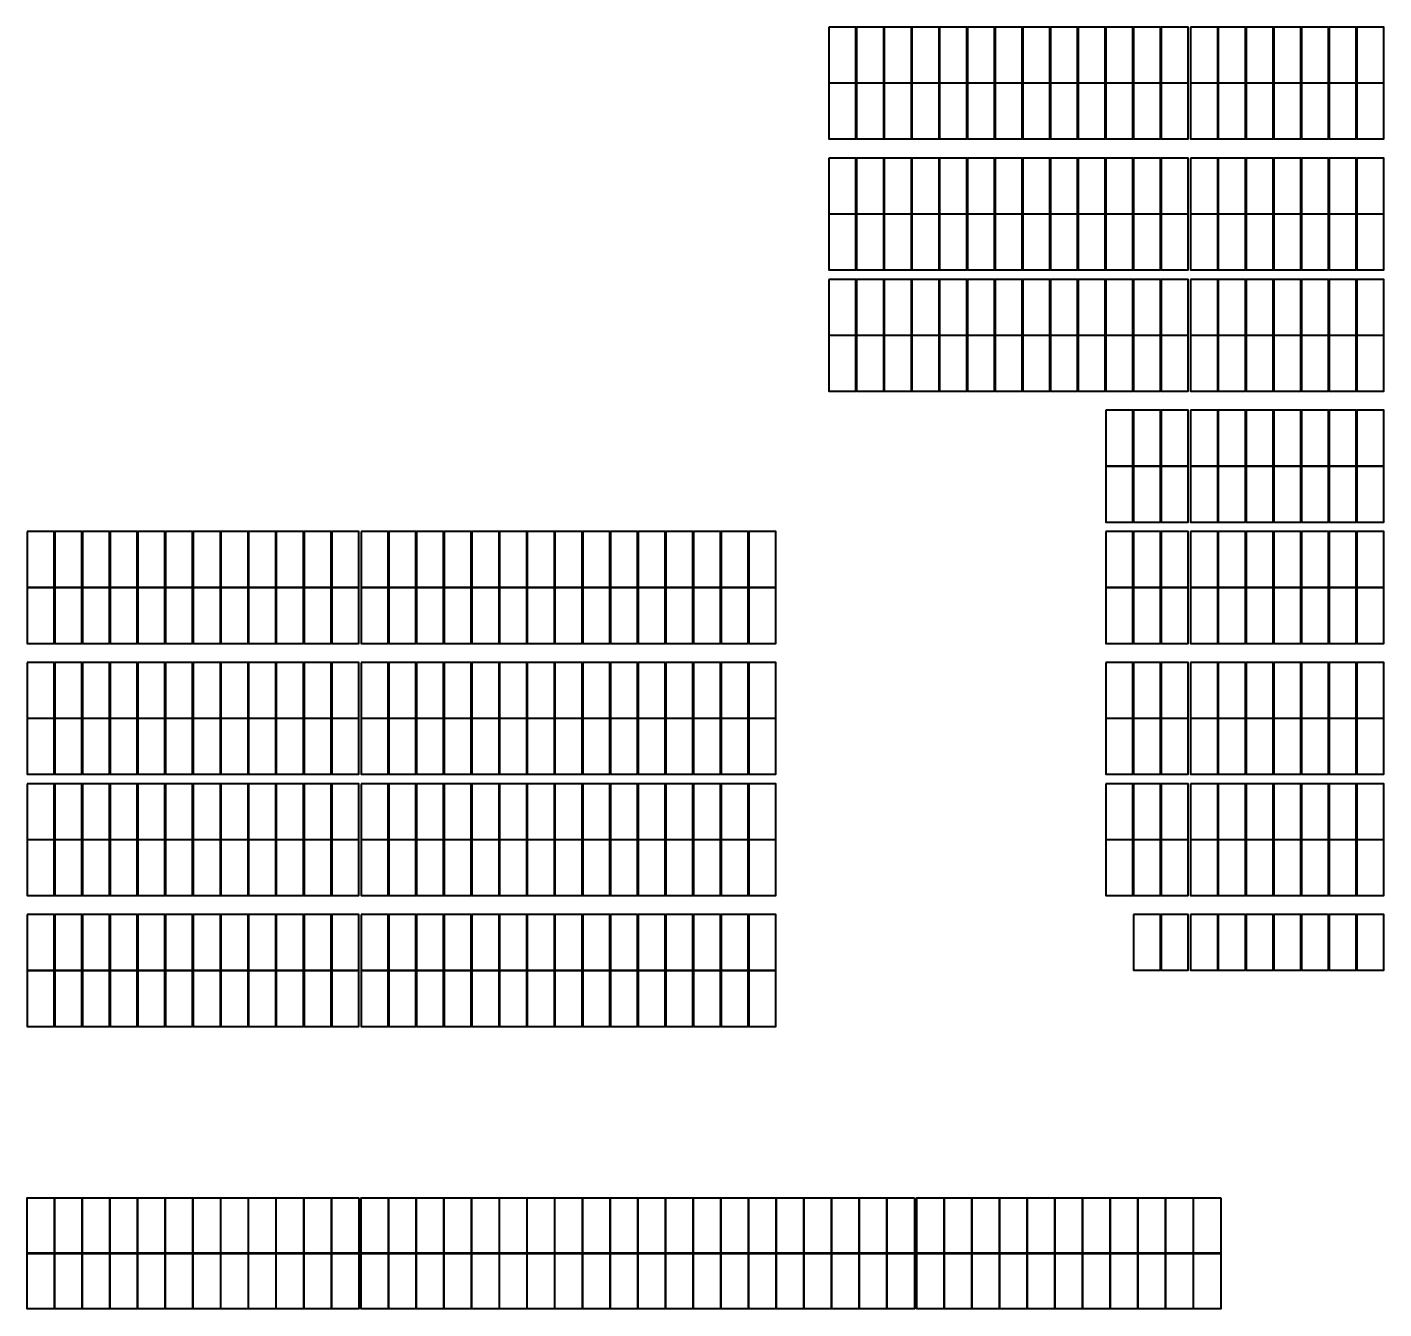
# Model space of a CAD drawing. Header units: millimetres. Extents: x 905 to 454098, y 508 to 244600.
# Drawn here: x 57387 to 114179, y 189969 to 243621 of the extents above; entities that cross this region are included whole.
import ezdxf

# ---------------------------------------------------------------- set-up
doc = ezdxf.new("R2010")
doc.units = ezdxf.units.MM
doc.layers.add('SOL-PV MODULES', color=5, linetype='Continuous', lineweight=40)

msp = doc.modelspace()

# ---------------------------------------------------------------- linework, layer by layer
at = {"layer": 'SOL-PV MODULES'}
for points in [[(90949, 243621), (90949, 241292), (92083, 241292), (92083, 243621)], [(92108, 243621), (92108, 241292), (93242, 241292), (93242, 243621)], [(93267, 243621), (93267, 241292), (94401, 241292), (94401, 243621)], [(94426, 243621), (94426, 241292), (95560, 241292), (95560, 243621)], [(95585, 243621), (95585, 241292), (96719, 241292), (96719, 243621)], [(96744, 243621), (96744, 241292), (97878, 241292), (97878, 243621)], [(97903, 243621), (97903, 241292), (99037, 241292), (99037, 243621)], [(99062, 243621), (99062, 241292), (100196, 241292), (100196, 243621)], [(100221, 243621), (100221, 241292), (101355, 241292), (101355, 243621)], [(101380, 243621), (101380, 241292), (102514, 241292), (102514, 243621)], [(102539, 243621), (102539, 241292), (103673, 241292), (103673, 243621)], [(103698, 243621), (103698, 241292), (104832, 241292), (104832, 243621)], [(104857, 243621), (104857, 241292), (105991, 241292), (105991, 243621)], [(106091, 243621), (106091, 241292), (107225, 241292), (107225, 243621)], [(107250, 243621), (107250, 241292), (108384, 241292), (108384, 243621)], [(108409, 243621), (108409, 241292), (109543, 241292), (109543, 243621)], [(109568, 243621), (109568, 241292), (110702, 241292), (110702, 243621)], [(110727, 243621), (110727, 241292), (111861, 241292), (111861, 243621)], [(111886, 243621), (111886, 241292), (113020, 241292), (113020, 243621)], [(113045, 243621), (113045, 241292), (114179, 241292), (114179, 243621)], [(90949, 241272), (90949, 238942), (92083, 238942), (92083, 241272)], [(92108, 241272), (92108, 238942), (93242, 238942), (93242, 241272)], [(93267, 241272), (93267, 238942), (94401, 238942), (94401, 241272)], [(94426, 241272), (94426, 238942), (95560, 238942), (95560, 241272)], [(95585, 241272), (95585, 238942), (96719, 238942), (96719, 241272)], [(96744, 241272), (96744, 238942), (97878, 238942), (97878, 241272)], [(97903, 241272), (97903, 238942), (99037, 238942), (99037, 241272)], [(99062, 241272), (99062, 238942), (100196, 238942), (100196, 241272)], [(100221, 241272), (100221, 238942), (101355, 238942), (101355, 241272)], [(101380, 241272), (101380, 238942), (102514, 238942), (102514, 241272)], [(102539, 241272), (102539, 238942), (103673, 238942), (103673, 241272)], [(103698, 241272), (103698, 238942), (104832, 238942), (104832, 241272)], [(104857, 241272), (104857, 238942), (105991, 238942), (105991, 241272)], [(106091, 241272), (106091, 238942), (107225, 238942), (107225, 241272)], [(107250, 241272), (107250, 238942), (108384, 238942), (108384, 241272)], [(108409, 241272), (108409, 238942), (109543, 238942), (109543, 241272)], [(109568, 241272), (109568, 238942), (110702, 238942), (110702, 241272)], [(110727, 241272), (110727, 238942), (111861, 238942), (111861, 241272)], [(111886, 241272), (111886, 238942), (113020, 238942), (113020, 241272)], [(113045, 241272), (113045, 238942), (114179, 238942), (114179, 241272)], [(90949, 238143), (90949, 235813), (92083, 235813), (92083, 238143)], [(92108, 238143), (92108, 235813), (93242, 235813), (93242, 238143)], [(93267, 238143), (93267, 235813), (94401, 235813), (94401, 238143)], [(94426, 238143), (94426, 235813), (95560, 235813), (95560, 238143)], [(95585, 238143), (95585, 235813), (96719, 235813), (96719, 238143)], [(96744, 238143), (96744, 235813), (97878, 235813), (97878, 238143)], [(97903, 238143), (97903, 235813), (99037, 235813), (99037, 238143)], [(99062, 238143), (99062, 235813), (100196, 235813), (100196, 238143)], [(100221, 238143), (100221, 235813), (101355, 235813), (101355, 238143)], [(101380, 238143), (101380, 235813), (102514, 235813), (102514, 238143)], [(102539, 238143), (102539, 235813), (103673, 235813), (103673, 238143)], [(103698, 238143), (103698, 235813), (104832, 235813), (104832, 238143)], [(104857, 238143), (104857, 235813), (105991, 235813), (105991, 238143)], [(106091, 238143), (106091, 235813), (107225, 235813), (107225, 238143)], [(107250, 238143), (107250, 235813), (108384, 235813), (108384, 238143)], [(108409, 238143), (108409, 235813), (109543, 235813), (109543, 238143)], [(109568, 238143), (109568, 235813), (110702, 235813), (110702, 238143)], [(110727, 238143), (110727, 235813), (111861, 235813), (111861, 238143)], [(111886, 238143), (111886, 235813), (113020, 235813), (113020, 238143)], [(113045, 238143), (113045, 235813), (114179, 235813), (114179, 238143)], [(90949, 235793), (90949, 233463), (92083, 233463), (92083, 235793)], [(92108, 235793), (92108, 233463), (93242, 233463), (93242, 235793)], [(93267, 235793), (93267, 233463), (94401, 233463), (94401, 235793)], [(94426, 235793), (94426, 233463), (95560, 233463), (95560, 235793)], [(95585, 235793), (95585, 233463), (96719, 233463), (96719, 235793)], [(96744, 235793), (96744, 233463), (97878, 233463), (97878, 235793)], [(97903, 235793), (97903, 233463), (99037, 233463), (99037, 235793)], [(99062, 235793), (99062, 233463), (100196, 233463), (100196, 235793)], [(100221, 235793), (100221, 233463), (101355, 233463), (101355, 235793)], [(101380, 235793), (101380, 233463), (102514, 233463), (102514, 235793)], [(102539, 235793), (102539, 233463), (103673, 233463), (103673, 235793)], [(103698, 235793), (103698, 233463), (104832, 233463), (104832, 235793)], [(104857, 235793), (104857, 233463), (105991, 233463), (105991, 235793)], [(106091, 235793), (106091, 233463), (107225, 233463), (107225, 235793)], [(107250, 235793), (107250, 233463), (108384, 233463), (108384, 235793)], [(108409, 235793), (108409, 233463), (109543, 233463), (109543, 235793)], [(109568, 235793), (109568, 233463), (110702, 233463), (110702, 235793)], [(110727, 235793), (110727, 233463), (111861, 233463), (111861, 235793)], [(111886, 235793), (111886, 233463), (113020, 233463), (113020, 235793)], [(113045, 235793), (113045, 233463), (114179, 233463), (114179, 235793)], [(90949, 233064), (90949, 230734), (92083, 230734), (92083, 233064)], [(92108, 233064), (92108, 230734), (93242, 230734), (93242, 233064)], [(93267, 233064), (93267, 230734), (94401, 230734), (94401, 233064)], [(94426, 233064), (94426, 230734), (95560, 230734), (95560, 233064)], [(95585, 233064), (95585, 230734), (96719, 230734), (96719, 233064)], [(96744, 233064), (96744, 230734), (97878, 230734), (97878, 233064)], [(97903, 233064), (97903, 230734), (99037, 230734), (99037, 233064)], [(99062, 233064), (99062, 230734), (100196, 230734), (100196, 233064)], [(100221, 233064), (100221, 230734), (101355, 230734), (101355, 233064)], [(101380, 233064), (101380, 230734), (102514, 230734), (102514, 233064)], [(102539, 233064), (102539, 230734), (103673, 230734), (103673, 233064)], [(103698, 233064), (103698, 230734), (104832, 230734), (104832, 233064)], [(104857, 233064), (104857, 230734), (105991, 230734), (105991, 233064)], [(106091, 233064), (106091, 230734), (107225, 230734), (107225, 233064)], [(107250, 233064), (107250, 230734), (108384, 230734), (108384, 233064)], [(108409, 233064), (108409, 230734), (109543, 230734), (109543, 233064)], [(109568, 233064), (109568, 230734), (110702, 230734), (110702, 233064)], [(110727, 233064), (110727, 230734), (111861, 230734), (111861, 233064)], [(111886, 233064), (111886, 230734), (113020, 230734), (113020, 233064)], [(113045, 233064), (113045, 230734), (114179, 230734), (114179, 233064)], [(90949, 230714), (90949, 228384), (92083, 228384), (92083, 230714)], [(92108, 230714), (92108, 228384), (93242, 228384), (93242, 230714)], [(93267, 230714), (93267, 228384), (94401, 228384), (94401, 230714)], [(94426, 230714), (94426, 228384), (95560, 228384), (95560, 230714)], [(95585, 230714), (95585, 228384), (96719, 228384), (96719, 230714)], [(96744, 230714), (96744, 228384), (97878, 228384), (97878, 230714)], [(97903, 230714), (97903, 228384), (99037, 228384), (99037, 230714)], [(99062, 230714), (99062, 228384), (100196, 228384), (100196, 230714)], [(100221, 230714), (100221, 228384), (101355, 228384), (101355, 230714)], [(101380, 230714), (101380, 228384), (102514, 228384), (102514, 230714)], [(102539, 230714), (102539, 228384), (103673, 228384), (103673, 230714)], [(103698, 230714), (103698, 228384), (104832, 228384), (104832, 230714)], [(104857, 230714), (104857, 228384), (105991, 228384), (105991, 230714)], [(106091, 230714), (106091, 228384), (107225, 228384), (107225, 230714)], [(107250, 230714), (107250, 228384), (108384, 228384), (108384, 230714)], [(108409, 230714), (108409, 228384), (109543, 228384), (109543, 230714)], [(109568, 230714), (109568, 228384), (110702, 228384), (110702, 230714)], [(110727, 230714), (110727, 228384), (111861, 228384), (111861, 230714)], [(111886, 230714), (111886, 228384), (113020, 228384), (113020, 230714)], [(113045, 230714), (113045, 228384), (114179, 228384), (114179, 230714)], [(102539, 227585), (102539, 225256), (103673, 225256), (103673, 227585)], [(103698, 227585), (103698, 225256), (104832, 225256), (104832, 227585)], [(104857, 227585), (104857, 225256), (105991, 225256), (105991, 227585)], [(106091, 227585), (106091, 225256), (107225, 225256), (107225, 227585)], [(107250, 227585), (107250, 225256), (108384, 225256), (108384, 227585)], [(108409, 227585), (108409, 225256), (109543, 225256), (109543, 227585)], [(109568, 227585), (109568, 225256), (110702, 225256), (110702, 227585)], [(110727, 227585), (110727, 225256), (111861, 225256), (111861, 227585)], [(111886, 227585), (111886, 225256), (113020, 225256), (113020, 227585)], [(113045, 227585), (113045, 225256), (114179, 225256), (114179, 227585)], [(102539, 225236), (102539, 222906), (103673, 222906), (103673, 225236)], [(103698, 225236), (103698, 222906), (104832, 222906), (104832, 225236)], [(104857, 225236), (104857, 222906), (105991, 222906), (105991, 225236)], [(106091, 225236), (106091, 222906), (107225, 222906), (107225, 225236)], [(107250, 225236), (107250, 222906), (108384, 222906), (108384, 225236)], [(108409, 225236), (108409, 222906), (109543, 222906), (109543, 225236)], [(109568, 225236), (109568, 222906), (110702, 222906), (110702, 225236)], [(110727, 225236), (110727, 222906), (111861, 222906), (111861, 225236)], [(111886, 225236), (111886, 222906), (113020, 222906), (113020, 225236)], [(113045, 225236), (113045, 222906), (114179, 222906), (114179, 225236)], [(57387, 222506), (57387, 220177), (58521, 220177), (58521, 222506)], [(58546, 222506), (58546, 220177), (59680, 220177), (59680, 222506)], [(59705, 222506), (59705, 220177), (60839, 220177), (60839, 222506)], [(60864, 222506), (60864, 220177), (61998, 220177), (61998, 222506)], [(62023, 222506), (62023, 220177), (63157, 220177), (63157, 222506)], [(63182, 222506), (63182, 220177), (64316, 220177), (64316, 222506)], [(64341, 222506), (64341, 220177), (65475, 220177), (65475, 222506)], [(65500, 222506), (65500, 220177), (66634, 220177), (66634, 222506)], [(66659, 222506), (66659, 220177), (67793, 220177), (67793, 222506)], [(67818, 222506), (67818, 220177), (68952, 220177), (68952, 222506)], [(68977, 222506), (68977, 220177), (70111, 220177), (70111, 222506)], [(70136, 222506), (70136, 220177), (71270, 220177), (71270, 222506)], [(71370, 222506), (71370, 220177), (72504, 220177), (72504, 222506)], [(72529, 222506), (72529, 220177), (73663, 220177), (73663, 222506)], [(73688, 222506), (73688, 220177), (74822, 220177), (74822, 222506)], [(74847, 222506), (74847, 220177), (75981, 220177), (75981, 222506)], [(76006, 222506), (76006, 220177), (77140, 220177), (77140, 222506)], [(77165, 222506), (77165, 220177), (78299, 220177), (78299, 222506)], [(78324, 222506), (78324, 220177), (79458, 220177), (79458, 222506)], [(79483, 222506), (79483, 220177), (80617, 220177), (80617, 222506)], [(80642, 222506), (80642, 220177), (81776, 220177), (81776, 222506)], [(81801, 222506), (81801, 220177), (82935, 220177), (82935, 222506)], [(82960, 222506), (82960, 220177), (84094, 220177), (84094, 222506)], [(84119, 222506), (84119, 220177), (85253, 220177), (85253, 222506)], [(85278, 222506), (85278, 220177), (86412, 220177), (86412, 222506)], [(86437, 222506), (86437, 220177), (87571, 220177), (87571, 222506)], [(87596, 222506), (87596, 220177), (88730, 220177), (88730, 222506)], [(102539, 222506), (102539, 220177), (103673, 220177), (103673, 222506)], [(103698, 222506), (103698, 220177), (104832, 220177), (104832, 222506)], [(104857, 222506), (104857, 220177), (105991, 220177), (105991, 222506)], [(106091, 222506), (106091, 220177), (107225, 220177), (107225, 222506)], [(107250, 222506), (107250, 220177), (108384, 220177), (108384, 222506)], [(108409, 222506), (108409, 220177), (109543, 220177), (109543, 222506)], [(109568, 222506), (109568, 220177), (110702, 220177), (110702, 222506)], [(110727, 222506), (110727, 220177), (111861, 220177), (111861, 222506)], [(111886, 222506), (111886, 220177), (113020, 220177), (113020, 222506)], [(113045, 222506), (113045, 220177), (114179, 220177), (114179, 222506)], [(57387, 220157), (57387, 217827), (58521, 217827), (58521, 220157)], [(58546, 220157), (58546, 217827), (59680, 217827), (59680, 220157)], [(59705, 220157), (59705, 217827), (60839, 217827), (60839, 220157)], [(60864, 220157), (60864, 217827), (61998, 217827), (61998, 220157)], [(62023, 220157), (62023, 217827), (63157, 217827), (63157, 220157)], [(63182, 220157), (63182, 217827), (64316, 217827), (64316, 220157)], [(64341, 220157), (64341, 217827), (65475, 217827), (65475, 220157)], [(65500, 220157), (65500, 217827), (66634, 217827), (66634, 220157)], [(66659, 220157), (66659, 217827), (67793, 217827), (67793, 220157)], [(67818, 220157), (67818, 217827), (68952, 217827), (68952, 220157)], [(68977, 220157), (68977, 217827), (70111, 217827), (70111, 220157)], [(70136, 220157), (70136, 217827), (71270, 217827), (71270, 220157)], [(71370, 220157), (71370, 217827), (72504, 217827), (72504, 220157)], [(72529, 220157), (72529, 217827), (73663, 217827), (73663, 220157)], [(73688, 220157), (73688, 217827), (74822, 217827), (74822, 220157)], [(74847, 220157), (74847, 217827), (75981, 217827), (75981, 220157)], [(76006, 220157), (76006, 217827), (77140, 217827), (77140, 220157)], [(77165, 220157), (77165, 217827), (78299, 217827), (78299, 220157)], [(78324, 220157), (78324, 217827), (79458, 217827), (79458, 220157)], [(79483, 220157), (79483, 217827), (80617, 217827), (80617, 220157)], [(80642, 220157), (80642, 217827), (81776, 217827), (81776, 220157)], [(81801, 220157), (81801, 217827), (82935, 217827), (82935, 220157)], [(82960, 220157), (82960, 217827), (84094, 217827), (84094, 220157)], [(84119, 220157), (84119, 217827), (85253, 217827), (85253, 220157)], [(85278, 220157), (85278, 217827), (86412, 217827), (86412, 220157)], [(86437, 220157), (86437, 217827), (87571, 217827), (87571, 220157)], [(87596, 220157), (87596, 217827), (88730, 217827), (88730, 220157)], [(102539, 220157), (102539, 217827), (103673, 217827), (103673, 220157)], [(103698, 220157), (103698, 217827), (104832, 217827), (104832, 220157)], [(104857, 220157), (104857, 217827), (105991, 217827), (105991, 220157)], [(106091, 220157), (106091, 217827), (107225, 217827), (107225, 220157)], [(107250, 220157), (107250, 217827), (108384, 217827), (108384, 220157)], [(108409, 220157), (108409, 217827), (109543, 217827), (109543, 220157)], [(109568, 220157), (109568, 217827), (110702, 217827), (110702, 220157)], [(110727, 220157), (110727, 217827), (111861, 217827), (111861, 220157)], [(111886, 220157), (111886, 217827), (113020, 217827), (113020, 220157)], [(113045, 220157), (113045, 217827), (114179, 217827), (114179, 220157)], [(57387, 217028), (57387, 214698), (58521, 214698), (58521, 217028)], [(58546, 217028), (58546, 214698), (59680, 214698), (59680, 217028)], [(59705, 217028), (59705, 214698), (60839, 214698), (60839, 217028)], [(60864, 217028), (60864, 214698), (61998, 214698), (61998, 217028)], [(62023, 217028), (62023, 214698), (63157, 214698), (63157, 217028)], [(63182, 217028), (63182, 214698), (64316, 214698), (64316, 217028)], [(64341, 217028), (64341, 214698), (65475, 214698), (65475, 217028)], [(65500, 217028), (65500, 214698), (66634, 214698), (66634, 217028)], [(66659, 217028), (66659, 214698), (67793, 214698), (67793, 217028)], [(67818, 217028), (67818, 214698), (68952, 214698), (68952, 217028)], [(68977, 217028), (68977, 214698), (70111, 214698), (70111, 217028)], [(70136, 217028), (70136, 214698), (71270, 214698), (71270, 217028)], [(71370, 217028), (71370, 214698), (72504, 214698), (72504, 217028)], [(72529, 217028), (72529, 214698), (73663, 214698), (73663, 217028)], [(73688, 217028), (73688, 214698), (74822, 214698), (74822, 217028)], [(74847, 217028), (74847, 214698), (75981, 214698), (75981, 217028)], [(76006, 217028), (76006, 214698), (77140, 214698), (77140, 217028)], [(77165, 217028), (77165, 214698), (78299, 214698), (78299, 217028)], [(78324, 217028), (78324, 214698), (79458, 214698), (79458, 217028)], [(79483, 217028), (79483, 214698), (80617, 214698), (80617, 217028)], [(80642, 217028), (80642, 214698), (81776, 214698), (81776, 217028)], [(81801, 217028), (81801, 214698), (82935, 214698), (82935, 217028)], [(82960, 217028), (82960, 214698), (84094, 214698), (84094, 217028)], [(84119, 217028), (84119, 214698), (85253, 214698), (85253, 217028)], [(85278, 217028), (85278, 214698), (86412, 214698), (86412, 217028)], [(86437, 217028), (86437, 214698), (87571, 214698), (87571, 217028)], [(87596, 217028), (87596, 214698), (88730, 214698), (88730, 217028)], [(102539, 217028), (102539, 214698), (103673, 214698), (103673, 217028)], [(103698, 217028), (103698, 214698), (104832, 214698), (104832, 217028)], [(104857, 217028), (104857, 214698), (105991, 214698), (105991, 217028)], [(106091, 217028), (106091, 214698), (107225, 214698), (107225, 217028)], [(107250, 217028), (107250, 214698), (108384, 214698), (108384, 217028)], [(108409, 217028), (108409, 214698), (109543, 214698), (109543, 217028)], [(109568, 217028), (109568, 214698), (110702, 214698), (110702, 217028)], [(110727, 217028), (110727, 214698), (111861, 214698), (111861, 217028)], [(111886, 217028), (111886, 214698), (113020, 214698), (113020, 217028)], [(113045, 217028), (113045, 214698), (114179, 214698), (114179, 217028)], [(57387, 214678), (57387, 212348), (58521, 212348), (58521, 214678)], [(58546, 214678), (58546, 212348), (59680, 212348), (59680, 214678)], [(59705, 214678), (59705, 212348), (60839, 212348), (60839, 214678)], [(60864, 214678), (60864, 212348), (61998, 212348), (61998, 214678)], [(62023, 214678), (62023, 212348), (63157, 212348), (63157, 214678)], [(63182, 214678), (63182, 212348), (64316, 212348), (64316, 214678)], [(64341, 214678), (64341, 212348), (65475, 212348), (65475, 214678)], [(65500, 214678), (65500, 212348), (66634, 212348), (66634, 214678)], [(66659, 214678), (66659, 212348), (67793, 212348), (67793, 214678)], [(67818, 214678), (67818, 212348), (68952, 212348), (68952, 214678)], [(68977, 214678), (68977, 212348), (70111, 212348), (70111, 214678)], [(70136, 214678), (70136, 212348), (71270, 212348), (71270, 214678)], [(71370, 214678), (71370, 212348), (72504, 212348), (72504, 214678)], [(72529, 214678), (72529, 212348), (73663, 212348), (73663, 214678)], [(73688, 214678), (73688, 212348), (74822, 212348), (74822, 214678)], [(74847, 214678), (74847, 212348), (75981, 212348), (75981, 214678)], [(76006, 214678), (76006, 212348), (77140, 212348), (77140, 214678)], [(77165, 214678), (77165, 212348), (78299, 212348), (78299, 214678)], [(78324, 214678), (78324, 212348), (79458, 212348), (79458, 214678)], [(79483, 214678), (79483, 212348), (80617, 212348), (80617, 214678)], [(80642, 214678), (80642, 212348), (81776, 212348), (81776, 214678)], [(81801, 214678), (81801, 212348), (82935, 212348), (82935, 214678)], [(82960, 214678), (82960, 212348), (84094, 212348), (84094, 214678)], [(84119, 214678), (84119, 212348), (85253, 212348), (85253, 214678)], [(85278, 214678), (85278, 212348), (86412, 212348), (86412, 214678)], [(86437, 214678), (86437, 212348), (87571, 212348), (87571, 214678)], [(87596, 214678), (87596, 212348), (88730, 212348), (88730, 214678)], [(102539, 214678), (102539, 212348), (103673, 212348), (103673, 214678)], [(103698, 214678), (103698, 212348), (104832, 212348), (104832, 214678)], [(104857, 214678), (104857, 212348), (105991, 212348), (105991, 214678)], [(106091, 214678), (106091, 212348), (107225, 212348), (107225, 214678)], [(107250, 214678), (107250, 212348), (108384, 212348), (108384, 214678)], [(108409, 214678), (108409, 212348), (109543, 212348), (109543, 214678)], [(109568, 214678), (109568, 212348), (110702, 212348), (110702, 214678)], [(110727, 214678), (110727, 212348), (111861, 212348), (111861, 214678)], [(111886, 214678), (111886, 212348), (113020, 212348), (113020, 214678)], [(113045, 214678), (113045, 212348), (114179, 212348), (114179, 214678)], [(57387, 211949), (57387, 209619), (58521, 209619), (58521, 211949)], [(58546, 211949), (58546, 209619), (59680, 209619), (59680, 211949)], [(59705, 211949), (59705, 209619), (60839, 209619), (60839, 211949)], [(60864, 211949), (60864, 209619), (61998, 209619), (61998, 211949)], [(62023, 211949), (62023, 209619), (63157, 209619), (63157, 211949)], [(63182, 211949), (63182, 209619), (64316, 209619), (64316, 211949)], [(64341, 211949), (64341, 209619), (65475, 209619), (65475, 211949)], [(65500, 211949), (65500, 209619), (66634, 209619), (66634, 211949)], [(66659, 211949), (66659, 209619), (67793, 209619), (67793, 211949)], [(67818, 211949), (67818, 209619), (68952, 209619), (68952, 211949)], [(68977, 211949), (68977, 209619), (70111, 209619), (70111, 211949)], [(70136, 211949), (70136, 209619), (71270, 209619), (71270, 211949)], [(71370, 211949), (71370, 209619), (72504, 209619), (72504, 211949)], [(72529, 211949), (72529, 209619), (73663, 209619), (73663, 211949)], [(73688, 211949), (73688, 209619), (74822, 209619), (74822, 211949)], [(74847, 211949), (74847, 209619), (75981, 209619), (75981, 211949)], [(76006, 211949), (76006, 209619), (77140, 209619), (77140, 211949)], [(77165, 211949), (77165, 209619), (78299, 209619), (78299, 211949)], [(78324, 211949), (78324, 209619), (79458, 209619), (79458, 211949)], [(79483, 211949), (79483, 209619), (80617, 209619), (80617, 211949)], [(80642, 211949), (80642, 209619), (81776, 209619), (81776, 211949)], [(81801, 211949), (81801, 209619), (82935, 209619), (82935, 211949)], [(82960, 211949), (82960, 209619), (84094, 209619), (84094, 211949)], [(84119, 211949), (84119, 209619), (85253, 209619), (85253, 211949)], [(85278, 211949), (85278, 209619), (86412, 209619), (86412, 211949)], [(86437, 211949), (86437, 209619), (87571, 209619), (87571, 211949)], [(87596, 211949), (87596, 209619), (88730, 209619), (88730, 211949)], [(102539, 211949), (102539, 209619), (103673, 209619), (103673, 211949)], [(103698, 211949), (103698, 209619), (104832, 209619), (104832, 211949)], [(104857, 211949), (104857, 209619), (105991, 209619), (105991, 211949)], [(106091, 211949), (106091, 209619), (107225, 209619), (107225, 211949)], [(107250, 211949), (107250, 209619), (108384, 209619), (108384, 211949)], [(108409, 211949), (108409, 209619), (109543, 209619), (109543, 211949)], [(109568, 211949), (109568, 209619), (110702, 209619), (110702, 211949)], [(110727, 211949), (110727, 209619), (111861, 209619), (111861, 211949)], [(111886, 211949), (111886, 209619), (113020, 209619), (113020, 211949)], [(113045, 211949), (113045, 209619), (114179, 209619), (114179, 211949)], [(57387, 209599), (57387, 207269), (58521, 207269), (58521, 209599)], [(58546, 209599), (58546, 207269), (59680, 207269), (59680, 209599)], [(59705, 209599), (59705, 207269), (60839, 207269), (60839, 209599)], [(60864, 209599), (60864, 207269), (61998, 207269), (61998, 209599)], [(62023, 209599), (62023, 207269), (63157, 207269), (63157, 209599)], [(63182, 209599), (63182, 207269), (64316, 207269), (64316, 209599)], [(64341, 209599), (64341, 207269), (65475, 207269), (65475, 209599)], [(65500, 209599), (65500, 207269), (66634, 207269), (66634, 209599)], [(66659, 209599), (66659, 207269), (67793, 207269), (67793, 209599)], [(67818, 209599), (67818, 207269), (68952, 207269), (68952, 209599)], [(68977, 209599), (68977, 207269), (70111, 207269), (70111, 209599)], [(70136, 209599), (70136, 207269), (71270, 207269), (71270, 209599)], [(71370, 209599), (71370, 207269), (72504, 207269), (72504, 209599)], [(72529, 209599), (72529, 207269), (73663, 207269), (73663, 209599)], [(73688, 209599), (73688, 207269), (74822, 207269), (74822, 209599)], [(74847, 209599), (74847, 207269), (75981, 207269), (75981, 209599)], [(76006, 209599), (76006, 207269), (77140, 207269), (77140, 209599)], [(77165, 209599), (77165, 207269), (78299, 207269), (78299, 209599)], [(78324, 209599), (78324, 207269), (79458, 207269), (79458, 209599)], [(79483, 209599), (79483, 207269), (80617, 207269), (80617, 209599)], [(80642, 209599), (80642, 207269), (81776, 207269), (81776, 209599)], [(81801, 209599), (81801, 207269), (82935, 207269), (82935, 209599)], [(82960, 209599), (82960, 207269), (84094, 207269), (84094, 209599)], [(84119, 209599), (84119, 207269), (85253, 207269), (85253, 209599)], [(85278, 209599), (85278, 207269), (86412, 207269), (86412, 209599)], [(86437, 209599), (86437, 207269), (87571, 207269), (87571, 209599)], [(87596, 209599), (87596, 207269), (88730, 207269), (88730, 209599)], [(102539, 209599), (102539, 207269), (103673, 207269), (103673, 209599)], [(103698, 209599), (103698, 207269), (104832, 207269), (104832, 209599)], [(104857, 209599), (104857, 207269), (105991, 207269), (105991, 209599)], [(106091, 209599), (106091, 207269), (107225, 207269), (107225, 209599)], [(107250, 209599), (107250, 207269), (108384, 207269), (108384, 209599)], [(108409, 209599), (108409, 207269), (109543, 207269), (109543, 209599)], [(109568, 209599), (109568, 207269), (110702, 207269), (110702, 209599)], [(110727, 209599), (110727, 207269), (111861, 207269), (111861, 209599)], [(111886, 209599), (111886, 207269), (113020, 207269), (113020, 209599)], [(113045, 209599), (113045, 207269), (114179, 207269), (114179, 209599)], [(57387, 206470), (57387, 204141), (58521, 204141), (58521, 206470)], [(58546, 206470), (58546, 204141), (59680, 204141), (59680, 206470)], [(59705, 206470), (59705, 204141), (60839, 204141), (60839, 206470)], [(60864, 206470), (60864, 204141), (61998, 204141), (61998, 206470)], [(62023, 206470), (62023, 204141), (63157, 204141), (63157, 206470)], [(63182, 206470), (63182, 204141), (64316, 204141), (64316, 206470)], [(64341, 206470), (64341, 204141), (65475, 204141), (65475, 206470)], [(65500, 206470), (65500, 204141), (66634, 204141), (66634, 206470)], [(66659, 206470), (66659, 204141), (67793, 204141), (67793, 206470)], [(67818, 206470), (67818, 204141), (68952, 204141), (68952, 206470)], [(68977, 206470), (68977, 204141), (70111, 204141), (70111, 206470)], [(70136, 206470), (70136, 204141), (71270, 204141), (71270, 206470)], [(71370, 206470), (71370, 204141), (72504, 204141), (72504, 206470)], [(72529, 206470), (72529, 204141), (73663, 204141), (73663, 206470)], [(73688, 206470), (73688, 204141), (74822, 204141), (74822, 206470)], [(74847, 206470), (74847, 204141), (75981, 204141), (75981, 206470)], [(76006, 206470), (76006, 204141), (77140, 204141), (77140, 206470)], [(77165, 206470), (77165, 204141), (78299, 204141), (78299, 206470)], [(78324, 206470), (78324, 204141), (79458, 204141), (79458, 206470)], [(79483, 206470), (79483, 204141), (80617, 204141), (80617, 206470)], [(80642, 206470), (80642, 204141), (81776, 204141), (81776, 206470)], [(81801, 206470), (81801, 204141), (82935, 204141), (82935, 206470)], [(82960, 206470), (82960, 204141), (84094, 204141), (84094, 206470)], [(84119, 206470), (84119, 204141), (85253, 204141), (85253, 206470)], [(85278, 206470), (85278, 204141), (86412, 204141), (86412, 206470)], [(86437, 206470), (86437, 204141), (87571, 204141), (87571, 206470)], [(87596, 206470), (87596, 204141), (88730, 204141), (88730, 206470)], [(103698, 206470), (103698, 204141), (104832, 204141), (104832, 206470)], [(104857, 206470), (104857, 204141), (105991, 204141), (105991, 206470)], [(106091, 206470), (106091, 204141), (107225, 204141), (107225, 206470)], [(107250, 206470), (107250, 204141), (108384, 204141), (108384, 206470)], [(108409, 206470), (108409, 204141), (109543, 204141), (109543, 206470)], [(109568, 206470), (109568, 204141), (110702, 204141), (110702, 206470)], [(110727, 206470), (110727, 204141), (111861, 204141), (111861, 206470)], [(111886, 206470), (111886, 204141), (113020, 204141), (113020, 206470)], [(113045, 206470), (113045, 204141), (114179, 204141), (114179, 206470)], [(57387, 204121), (57387, 201791), (58521, 201791), (58521, 204121)], [(58546, 204121), (58546, 201791), (59680, 201791), (59680, 204121)], [(59705, 204121), (59705, 201791), (60839, 201791), (60839, 204121)], [(60864, 204121), (60864, 201791), (61998, 201791), (61998, 204121)], [(62023, 204121), (62023, 201791), (63157, 201791), (63157, 204121)], [(63182, 204121), (63182, 201791), (64316, 201791), (64316, 204121)], [(64341, 204121), (64341, 201791), (65475, 201791), (65475, 204121)], [(65500, 204121), (65500, 201791), (66634, 201791), (66634, 204121)], [(66659, 204121), (66659, 201791), (67793, 201791), (67793, 204121)], [(67818, 204121), (67818, 201791), (68952, 201791), (68952, 204121)], [(68977, 204121), (68977, 201791), (70111, 201791), (70111, 204121)], [(70136, 204121), (70136, 201791), (71270, 201791), (71270, 204121)], [(71370, 204121), (71370, 201791), (72504, 201791), (72504, 204121)], [(72529, 204121), (72529, 201791), (73663, 201791), (73663, 204121)], [(73688, 204121), (73688, 201791), (74822, 201791), (74822, 204121)], [(74847, 204121), (74847, 201791), (75981, 201791), (75981, 204121)], [(76006, 204121), (76006, 201791), (77140, 201791), (77140, 204121)], [(77165, 204121), (77165, 201791), (78299, 201791), (78299, 204121)], [(78324, 204121), (78324, 201791), (79458, 201791), (79458, 204121)], [(79483, 204121), (79483, 201791), (80617, 201791), (80617, 204121)], [(80642, 204121), (80642, 201791), (81776, 201791), (81776, 204121)], [(81801, 204121), (81801, 201791), (82935, 201791), (82935, 204121)], [(82960, 204121), (82960, 201791), (84094, 201791), (84094, 204121)], [(84119, 204121), (84119, 201791), (85253, 201791), (85253, 204121)], [(85278, 204121), (85278, 201791), (86412, 201791), (86412, 204121)], [(86437, 204121), (86437, 201791), (87571, 201791), (87571, 204121)], [(87596, 204121), (87596, 201791), (88730, 201791), (88730, 204121)], [(58521, 194622), (58521, 192307), (57387, 192307), (57387, 194622)], [(59680, 194622), (59680, 192307), (58546, 192307), (58546, 194622)], [(60839, 194622), (60839, 192307), (59705, 192307), (59705, 194622)], [(61998, 194622), (61998, 192307), (60864, 192307), (60864, 194622)], [(63157, 194622), (63157, 192307), (62023, 192307), (62023, 194622)], [(64316, 194622), (64316, 192307), (63182, 192307), (63182, 194622)], [(65475, 194622), (65475, 192307), (64341, 192307), (64341, 194622)], [(66634, 194622), (66634, 192307), (65500, 192307), (65500, 194622)], [(67793, 194622), (67793, 192307), (66659, 192307), (66659, 194622)], [(68952, 194622), (68952, 192307), (67818, 192307), (67818, 194622)], [(70111, 194622), (70111, 192307), (68977, 192307), (68977, 194622)], [(71270, 194622), (71270, 192307), (70136, 192307), (70136, 194622)], [(72504, 194622), (72504, 192307), (71370, 192307), (71370, 194622)], [(73663, 194622), (73663, 192307), (72529, 192307), (72529, 194622)], [(74822, 194622), (74822, 192307), (73688, 192307), (73688, 194622)], [(75981, 194622), (75981, 192307), (74847, 192307), (74847, 194622)], [(77140, 194622), (77140, 192307), (76006, 192307), (76006, 194622)], [(78299, 194622), (78299, 192307), (77165, 192307), (77165, 194622)], [(79458, 194622), (79458, 192307), (78324, 192307), (78324, 194622)], [(80617, 194622), (80617, 192307), (79483, 192307), (79483, 194622)], [(81776, 194622), (81776, 192307), (80642, 192307), (80642, 194622)], [(82935, 194622), (82935, 192307), (81801, 192307), (81801, 194622)], [(84094, 194622), (84094, 192307), (82960, 192307), (82960, 194622)], [(85253, 194622), (85253, 192307), (84119, 192307), (84119, 194622)], [(86412, 194622), (86412, 192307), (85278, 192307), (85278, 194622)], [(87571, 194622), (87571, 192307), (86437, 192307), (86437, 194622)], [(88730, 194622), (88730, 192307), (87596, 192307), (87596, 194622)], [(89889, 194622), (89889, 192307), (88755, 192307), (88755, 194622)], [(91048, 194622), (91048, 192307), (89914, 192307), (89914, 194622)], [(92207, 194622), (92207, 192307), (91073, 192307), (91073, 194622)], [(93366, 194622), (93366, 192307), (92232, 192307), (92232, 194622)], [(94525, 194622), (94525, 192307), (93391, 192307), (93391, 194622)], [(95759, 194622), (95759, 192307), (94625, 192307), (94625, 194622)], [(96918, 194622), (96918, 192307), (95784, 192307), (95784, 194622)], [(98077, 194622), (98077, 192307), (96943, 192307), (96943, 194622)], [(99236, 194622), (99236, 192307), (98102, 192307), (98102, 194622)], [(100395, 194622), (100395, 192307), (99261, 192307), (99261, 194622)], [(101554, 194622), (101554, 192307), (100420, 192307), (100420, 194622)], [(102713, 194622), (102713, 192307), (101579, 192307), (101579, 194622)], [(103872, 194622), (103872, 192307), (102738, 192307), (102738, 194622)], [(105031, 194622), (105031, 192307), (103897, 192307), (103897, 194622)], [(106190, 194622), (106190, 192307), (105056, 192307), (105056, 194622)], [(107349, 194622), (107349, 192307), (106215, 192307), (106215, 194622)], [(58521, 192287), (58521, 189969), (57387, 189969), (57387, 192287)], [(59680, 192287), (59680, 189969), (58546, 189969), (58546, 192287)], [(60839, 192287), (60839, 189969), (59705, 189969), (59705, 192287)], [(61998, 192287), (61998, 189969), (60864, 189969), (60864, 192287)], [(63157, 192287), (63157, 189969), (62023, 189969), (62023, 192287)], [(64316, 192287), (64316, 189969), (63182, 189969), (63182, 192287)], [(65475, 192287), (65475, 189969), (64341, 189969), (64341, 192287)], [(66634, 192287), (66634, 189969), (65500, 189969), (65500, 192287)], [(67793, 192287), (67793, 189969), (66659, 189969), (66659, 192287)], [(68952, 192287), (68952, 189969), (67818, 189969), (67818, 192287)], [(70111, 192287), (70111, 189969), (68977, 189969), (68977, 192287)], [(71270, 192287), (71270, 189969), (70136, 189969), (70136, 192287)], [(72504, 192287), (72504, 189969), (71370, 189969), (71370, 192287)], [(73663, 192287), (73663, 189969), (72529, 189969), (72529, 192287)], [(74822, 192287), (74822, 189969), (73688, 189969), (73688, 192287)], [(75981, 192287), (75981, 189969), (74847, 189969), (74847, 192287)], [(77140, 192287), (77140, 189969), (76006, 189969), (76006, 192287)], [(78299, 192287), (78299, 189969), (77165, 189969), (77165, 192287)], [(79458, 192287), (79458, 189969), (78324, 189969), (78324, 192287)], [(80617, 192287), (80617, 189969), (79483, 189969), (79483, 192287)], [(81776, 192287), (81776, 189969), (80642, 189969), (80642, 192287)], [(82935, 192287), (82935, 189969), (81801, 189969), (81801, 192287)], [(84094, 192287), (84094, 189969), (82960, 189969), (82960, 192287)], [(85253, 192287), (85253, 189969), (84119, 189969), (84119, 192287)], [(86412, 192287), (86412, 189969), (85278, 189969), (85278, 192287)], [(87571, 192287), (87571, 189969), (86437, 189969), (86437, 192287)], [(88730, 192287), (88730, 189969), (87596, 189969), (87596, 192287)], [(89889, 192287), (89889, 189969), (88755, 189969), (88755, 192287)], [(91048, 192287), (91048, 189969), (89914, 189969), (89914, 192287)], [(92207, 192287), (92207, 189969), (91073, 189969), (91073, 192287)], [(93366, 192287), (93366, 189969), (92232, 189969), (92232, 192287)], [(94525, 192287), (94525, 189969), (93391, 189969), (93391, 192287)], [(95759, 192287), (95759, 189969), (94625, 189969), (94625, 192287)], [(96918, 192287), (96918, 189969), (95784, 189969), (95784, 192287)], [(98077, 192287), (98077, 189969), (96943, 189969), (96943, 192287)], [(99236, 192287), (99236, 189969), (98102, 189969), (98102, 192287)], [(100395, 192287), (100395, 189969), (99261, 189969), (99261, 192287)], [(101554, 192287), (101554, 189969), (100420, 189969), (100420, 192287)], [(102713, 192287), (102713, 189969), (101579, 189969), (101579, 192287)], [(103872, 192287), (103872, 189969), (102738, 189969), (102738, 192287)], [(105031, 192287), (105031, 189969), (103897, 189969), (103897, 192287)], [(106190, 192287), (106190, 189969), (105056, 189969), (105056, 192287)], [(107349, 192287), (107349, 189969), (106215, 189969), (106215, 192287)]]:
    msp.add_lwpolyline(points, close=True, dxfattribs=at)

doc.saveas('drawing.dxf')
